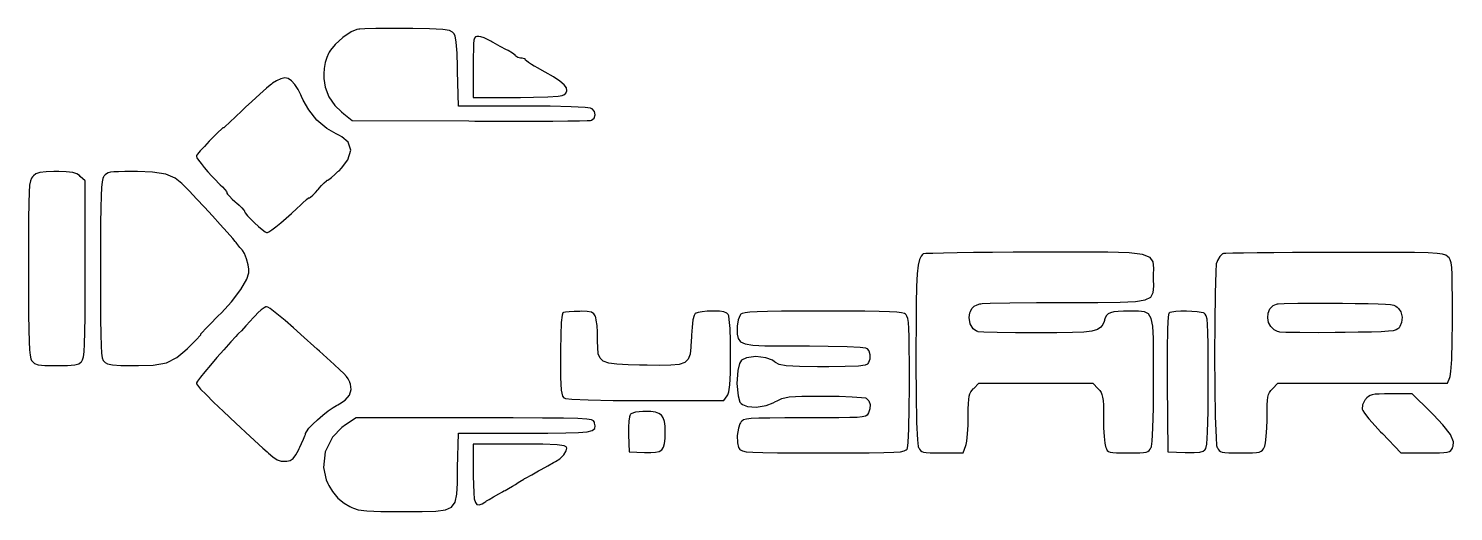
# Model space of a CAD drawing. Extents: x 0.56 to 9.63, y 0.89 to 3.97.
import ezdxf

# ---------------------------------------------------------------- set-up
doc = ezdxf.new("R2010")
doc.units = 0
doc.layers.get('0').update_dxf_attribs({"linetype": 'CONTINUOUS'})

msp = doc.modelspace()

# ---------------------------------------------------------------- linework, layer by layer
at = {"color": 0}
for points in [[(2.65972, 3.96251), (2.64703, 3.96044), (2.61046, 3.94482), (2.55746, 3.91026), (2.50831, 3.86507), (2.47857, 3.82867), (2.47081, 3.81526), (2.46647, 3.80735), (2.45508, 3.7825), (2.44476, 3.74983), (2.43918, 3.71278), (2.4375, 3.67822), (2.4375, 3.66667), (2.43772, 3.64844), (2.44532, 3.59375), (2.46789, 3.53108), (2.50683, 3.47547), (2.54867, 3.43528), (2.56392, 3.42361), (2.61806, 3.38194), (3.36111, 3.37776), (3.39849, 3.37756), (3.51085, 3.37701), (3.65192, 3.37668), (3.78097, 3.37679), (3.89492, 3.37728), (3.99061, 3.3781), (4.06478, 3.37918), (4.11436, 3.38049), (4.13157, 3.38092), (4.13612, 3.38194), (4.14193, 3.38346), (4.15767, 3.39507), (4.16581, 3.41601), (4.1601, 3.43901), (4.14606, 3.45503), (4.14031, 3.45833), (4.13612, 3.46044), (4.10101, 3.46403), (4.01178, 3.46843), (3.87776, 3.47125), (3.74756, 3.47222), (3.70415, 3.47222), (3.29443, 3.47222), (3.2889, 3.69444), (3.28825, 3.72342), (3.28549, 3.81022), (3.28054, 3.88092), (3.27246, 3.91986), (3.26383, 3.93614), (3.25971, 3.94026), (3.25532, 3.94467), (3.23796, 3.95361), (3.19407, 3.96132), (3.11008, 3.96511), (3.00353, 3.96653), (2.96804, 3.96669), (2.94129, 3.96696), (2.86106, 3.96701), (2.76753, 3.96615), (2.6971, 3.96457), (2.66558, 3.96322), (2.65972, 3.96251)], [(3.38889, 3.72222), (3.38889, 3.52778), (3.66114, 3.52778), (3.68901, 3.52778), (3.77279, 3.52881), (3.86404, 3.53162), (3.9285, 3.53603), (3.95557, 3.53961), (3.95975, 3.54167), (3.96463, 3.54443), (3.97792, 3.55544), (3.98546, 3.5709), (3.98182, 3.5886), (3.96664, 3.60889), (3.93951, 3.63222), (3.89996, 3.65907), (3.84754, 3.68983), (3.79844, 3.71647), (3.78196, 3.72499), (3.77599, 3.72797), (3.75851, 3.73779), (3.73953, 3.75), (3.72683, 3.76019), (3.72222, 3.76508), (3.72222, 3.76665), (3.72222, 3.76861), (3.71425, 3.77436), (3.70042, 3.77778), (3.69586, 3.77778), (3.69021, 3.77778), (3.67339, 3.78233), (3.65967, 3.79101), (3.65831, 3.79308), (3.65728, 3.79519), (3.63921, 3.81006), (3.61143, 3.82639), (3.60558, 3.82915), (3.59967, 3.83197), (3.55881, 3.85297), (3.51454, 3.87744), (3.50694, 3.88194), (3.50108, 3.88569), (3.48292, 3.89561), (3.45865, 3.90663), (3.43701, 3.91401), (3.42486, 3.91667), (3.42085, 3.91667), (3.41818, 3.91667), (3.41026, 3.91624), (3.40235, 3.91347), (3.39665, 3.90608), (3.39285, 3.89187), (3.39057, 3.8686), (3.38938, 3.8341), (3.38894, 3.78603), (3.38889, 3.73817), (3.38889, 3.72222)], [(2.10275, 3.61253), (2.09543, 3.60699), (2.07221, 3.5874), (2.02843, 3.54883), (1.97738, 3.50217), (1.93799, 3.46528), (1.92503, 3.45281), (1.91292, 3.44125), (1.87646, 3.40657), (1.83594, 3.3686), (1.80761, 3.34283), (1.79878, 3.33333), (1.79585, 3.33333), (1.79308, 3.33333), (1.78489, 3.32617), (1.76383, 3.30713), (1.73628, 3.27994), (1.70568, 3.24849), (1.67572, 3.21636), (1.6499, 3.18744), (1.63178, 3.16547), (1.625, 3.15701), (1.625, 3.15419), (1.625, 3.15169), (1.62875, 3.14415), (1.63921, 3.12761), (1.65506, 3.10601), (1.67518, 3.08094), (1.69819, 3.05393), (1.72282, 3.02647), (1.74794, 3.00011), (1.766, 2.98221), (1.77225, 2.9764), (1.77696, 2.97194), (1.79069, 2.95796), (1.80572, 2.94135), (1.81575, 2.92839), (1.81944, 2.92275), (1.81944, 2.92085), (1.81944, 2.91872), (1.82379, 2.91233), (1.83572, 2.89828), (1.8534, 2.88064), (1.86947, 2.86589), (1.875, 2.86111), (1.88049, 2.85639), (1.89654, 2.84169), (1.91422, 2.82417), (1.92617, 2.81054), (1.93056, 2.80474), (1.93056, 2.80279), (1.93056, 2.80018), (1.93599, 2.79221), (1.95057, 2.77453), (1.97146, 2.75244), (1.99599, 2.72851), (2.02132, 2.70535), (2.04482, 2.6856), (2.06358, 2.67188), (2.0721, 2.66667), (2.07497, 2.66667), (2.07775, 2.66667), (2.08604, 2.67139), (2.10558, 2.6844), (2.13167, 2.70421), (2.16249, 2.72922), (2.19613, 2.75786), (2.23085, 2.78857), (2.26465, 2.81982), (2.28814, 2.84233), (2.29585, 2.84999), (2.30106, 2.85519), (2.32585, 2.87728), (2.33979, 2.88889), (2.34446, 2.88889), (2.34636, 2.88889), (2.35215, 2.89328), (2.36578, 2.90522), (2.38331, 2.9229), (2.398, 2.93896), (2.40278, 2.94444), (2.4075, 2.94997), (2.42219, 2.96604), (2.43956, 2.98372), (2.45275, 2.99567), (2.45796, 3), (2.45975, 3), (2.46192, 3), (2.46847, 3.00489), (2.48503, 3.01807), (2.50732, 3.03754), (2.52686, 3.05518), (2.53331, 3.06108), (2.54904, 3.07644), (2.58903, 3.13004), (2.60829, 3.19168), (2.59115, 3.24393), (2.55236, 3.27761), (2.53749, 3.28472), (2.51617, 3.29503), (2.45475, 3.331), (2.3915, 3.38297), (2.34039, 3.44803), (2.30469, 3.51144), (2.29443, 3.53331), (2.28922, 3.54449), (2.2724, 3.57742), (2.25157, 3.61094), (2.23107, 3.63433), (2.21007, 3.64794), (2.18756, 3.65218), (2.16276, 3.6474), (2.13476, 3.63411), (2.11046, 3.61828), (2.10275, 3.61253)], [(0.583333, 3.02501), (0.580892, 3.02235), (0.574544, 3.01361), (0.567817, 2.99707), (0.562935, 2.96912), (0.559517, 2.92344), (0.557346, 2.85379), (0.556153, 2.75375), (0.555664, 2.61708), (0.555556, 2.48242), (0.555556, 2.4375), (0.555556, 2.39697), (0.555664, 2.27539), (0.556261, 2.14671), (0.557454, 2.04742), (0.559353, 1.97347), (0.562175, 1.92079), (0.566081, 1.88536), (0.571235, 1.86313), (0.575629, 1.85292), (0.5778, 1.84999), (0.580946, 1.84549), (0.592882, 1.83356), (0.616644, 1.82433), (0.660157, 1.82032), (0.716037, 1.81944), (0.7347, 1.81944), (0.752225, 1.81944), (0.804958, 1.82047), (0.849826, 1.82417), (0.876682, 1.83176), (0.889703, 1.84065), (0.893067, 1.84446), (0.895236, 1.84694), (0.900011, 1.8559), (0.90549, 1.87554), (0.909668, 1.90826), (0.912651, 1.95871), (0.91466, 2.03168), (0.915907, 2.13194), (0.916504, 2.26426), (0.916667, 2.39106), (0.916667, 2.43332), (0.916667, 2.99582), (0.884711, 3.02501), (0.879937, 3.02951), (0.863769, 3.0409), (0.836968, 3.05018), (0.795844, 3.05453), (0.747885, 3.05556), (0.731933, 3.05556), (0.715875, 3.05556), (0.667697, 3.05453), (0.627442, 3.05018), (0.602214, 3.0409), (0.587511, 3.02946), (0.583333, 3.02501)], [(1.03613, 3.02501), (1.03396, 3.02214), (1.02957, 3.01187), (1.02441, 2.98953), (1.02051, 2.95383), (1.01769, 2.90056), (1.01579, 2.82563), (1.01459, 2.72483), (1.014, 2.59407), (1.01389, 2.47038), (1.01389, 2.42914), (1.01389, 2.3851), (1.01394, 2.25293), (1.01443, 2.11729), (1.01557, 2.01671), (1.01752, 1.94553), (1.02056, 1.89817), (1.02501, 1.86903), (1.03103, 1.85254), (1.03662, 1.84506), (1.0389, 1.84304), (1.04297, 1.83925), (1.05838, 1.83117), (1.0906, 1.824), (1.14318, 1.82042), (1.2035, 1.81944), (1.22363, 1.81944), (1.25526, 1.81944), (1.35026, 1.82275), (1.4349, 1.83735), (1.49994, 1.87044), (1.55181, 1.91363), (1.56803, 1.92914), (1.57639, 1.93707), (1.60118, 1.96126), (1.6281, 1.98876), (1.64615, 2.00868), (1.65278, 2.01574), (1.65278, 2.01807), (1.65278, 2.021), (1.66151, 2.02968), (1.68522, 2.05556), (1.72017, 2.0919), (1.75185, 2.12408), (1.76247, 2.13471), (1.7845, 2.15653), (1.84754, 2.22499), (1.90881, 2.30382), (1.94586, 2.37071), (1.95833, 2.41146), (1.95833, 2.42503), (1.95833, 2.43397), (1.95432, 2.46067), (1.94422, 2.49968), (1.93078, 2.53401), (1.92117, 2.55143), (1.91667, 2.55556), (1.91558, 2.55664), (1.90186, 2.57243), (1.88189, 2.59722), (1.87776, 2.60275), (1.87256, 2.60954), (1.85601, 2.62907), (1.82135, 2.66883), (1.7774, 2.71804), (1.72775, 2.77279), (1.676, 2.829), (1.62582, 2.88271), (1.58074, 2.92996), (1.5536, 2.95768), (1.54443, 2.96669), (1.53201, 2.97933), (1.49035, 3.01281), (1.42931, 3.03976), (1.34462, 3.05246), (1.25071, 3.05556), (1.21946, 3.05556), (1.20681, 3.05556), (1.16889, 3.05544), (1.12961, 3.0549), (1.09999, 3.0536), (1.07829, 3.05122), (1.06272, 3.04753), (1.05165, 3.0421), (1.04335, 3.03472), (1.03776, 3.02756), (1.03613, 3.02501)], [(6.25418, 2.53054), (6.25032, 2.52806), (6.24061, 2.51774), (6.22999, 2.49576), (6.22194, 2.45953), (6.2161, 2.40403), (6.21218, 2.32422), (6.20979, 2.21517), (6.20861, 2.07172), (6.20833, 1.93463), (6.20833, 1.88889), (6.20833, 1.82542), (6.20915, 1.63499), (6.21197, 1.45628), (6.21712, 1.34635), (6.22185, 1.3049), (6.22499, 1.29861), (6.22624, 1.29584), (6.23047, 1.2876), (6.23649, 1.27913), (6.24474, 1.273), (6.25678, 1.26877), (6.27419, 1.26611), (6.29861, 1.26465), (6.33165, 1.26405), (6.36415, 1.26389), (6.375, 1.26389), (6.50836, 1.26389), (6.52501, 1.30973), (6.5274, 1.31603), (6.53168, 1.3387), (6.53694, 1.3839), (6.54042, 1.43924), (6.54167, 1.48378), (6.54167, 1.49858), (6.54167, 1.50965), (6.54183, 1.54275), (6.54258, 1.57731), (6.54422, 1.60394), (6.54704, 1.62414), (6.55132, 1.63965), (6.55746, 1.65196), (6.56569, 1.66276), (6.57362, 1.67101), (6.57639, 1.67361), (6.60969, 1.70833), (7.33475, 1.70833), (7.36806, 1.67219), (7.37076, 1.66922), (7.37869, 1.65994), (7.38693, 1.648), (7.39307, 1.63465), (7.39735, 1.61806), (7.40018, 1.59657), (7.40181, 1.56831), (7.40256, 1.53163), (7.40278, 1.49647), (7.40278, 1.48469), (7.40278, 1.46957), (7.40375, 1.42404), (7.40657, 1.36892), (7.41097, 1.32557), (7.41456, 1.3049), (7.41667, 1.30002), (7.41769, 1.29715), (7.42117, 1.28852), (7.42649, 1.27973), (7.43408, 1.27338), (7.44547, 1.26893), (7.46218, 1.26617), (7.48579, 1.2647), (7.51779, 1.26405), (7.54921, 1.26389), (7.55974, 1.26389), (7.57021, 1.26389), (7.60161, 1.26405), (7.63362, 1.26465), (7.65733, 1.26611), (7.67426, 1.26877), (7.68599, 1.273), (7.69407, 1.27913), (7.70008, 1.2876), (7.70426, 1.29584), (7.70557, 1.29861), (7.70833, 1.3049), (7.71283, 1.33838), (7.71804, 1.42156), (7.72114, 1.55057), (7.72222, 1.68349), (7.72222, 1.72775), (7.72222, 1.76568), (7.72228, 1.87944), (7.72108, 1.99149), (7.71664, 2.06993), (7.70692, 2.12067), (7.68994, 2.14979), (7.66363, 2.16314), (7.62597, 2.16683), (7.58772, 2.16667), (7.57497, 2.16667), (7.56396, 2.16667), (7.53093, 2.16624), (7.49599, 2.16461), (7.46892, 2.16135), (7.4484, 2.15608), (7.43332, 2.14844), (7.42242, 2.13797), (7.4145, 2.12429), (7.40961, 2.11139), (7.40831, 2.10693), (7.40653, 2.10069), (7.39953, 2.08242), (7.38618, 2.06353), (7.36404, 2.04958), (7.32915, 2.03976), (7.27729, 2.03342), (7.20438, 2.02983), (7.10639, 2.02821), (7.01096, 2.02778), (6.97917, 2.02778), (6.94488, 2.02778), (6.84218, 2.02854), (6.72515, 2.03043), (6.64068, 2.0331), (6.60553, 2.0351), (6.6014, 2.03614), (6.59358, 2.03842), (6.57292, 2.05436), (6.55399, 2.08615), (6.54725, 2.12517), (6.55154, 2.15608), (6.55556, 2.16525), (6.55761, 2.17036), (6.56575, 2.18479), (6.57894, 2.19846), (6.59711, 2.20768), (6.61589, 2.21278), (6.62224, 2.21386), (6.62918, 2.21496), (6.68143, 2.21696), (6.80518, 2.21963), (6.97532, 2.22151), (7.12403, 2.22222), (7.17361, 2.22222), (7.22185, 2.22222), (7.36664, 2.22206), (7.50836, 2.22304), (7.60656, 2.22743), (7.66928, 2.23768), (7.70426, 2.25612), (7.71951, 2.28494), (7.72282, 2.32661), (7.72222, 2.36919), (7.72222, 2.38336), (7.72222, 2.39746), (7.72336, 2.43961), (7.7194, 2.48074), (7.69922, 2.50917), (7.65175, 2.52713), (7.56581, 2.537), (7.43039, 2.54118), (7.23438, 2.54194), (7.03358, 2.54167), (6.96669, 2.54167), (6.93158, 2.54167), (6.82639, 2.54144), (6.69499, 2.54075), (6.57531, 2.53965), (6.47026, 2.53825), (6.38276, 2.53657), (6.31565, 2.53467), (6.27181, 2.53267), (6.25657, 2.53196), (6.25418, 2.53054)], [(8.1639, 2.53196), (8.16075, 2.53131), (8.14356, 2.51546), (8.12847, 2.48926), (8.12642, 2.48335), (8.12093, 2.46799), (8.11914, 2.4165), (8.1141, 2.27869), (8.11117, 2.09386), (8.1104, 1.88579), (8.11171, 1.67839), (8.11501, 1.4955), (8.12039, 1.36095), (8.12218, 1.31076), (8.12776, 1.29861), (8.12901, 1.29584), (8.13325, 1.2876), (8.13926, 1.27913), (8.14746, 1.273), (8.15935, 1.26877), (8.1766, 1.26611), (8.20079, 1.26465), (8.23351, 1.26405), (8.26563, 1.26389), (8.27636, 1.26389), (8.28717, 1.26389), (8.31961, 1.26405), (8.35254, 1.2647), (8.3769, 1.26628), (8.39426, 1.26915), (8.40636, 1.27371), (8.41482, 1.28033), (8.42144, 1.28944), (8.42626, 1.29839), (8.42779, 1.30138), (8.43018, 1.30697), (8.43446, 1.3272), (8.43972, 1.36898), (8.44319, 1.4235), (8.44444, 1.47151), (8.44444, 1.48753), (8.44444, 1.49903), (8.44461, 1.53353), (8.44536, 1.5695), (8.447, 1.59722), (8.44982, 1.61843), (8.4541, 1.63476), (8.46024, 1.64806), (8.46847, 1.65994), (8.4764, 1.66922), (8.47917, 1.67219), (8.51247, 1.70833), (9.59304, 1.70833), (9.60835, 1.74306), (9.61111, 1.74935), (9.61561, 1.78103), (9.62082, 1.85818), (9.62392, 1.97569), (9.625, 2.095), (9.625, 2.13471), (9.625, 2.16342), (9.62483, 2.24935), (9.62429, 2.33658), (9.62299, 2.40056), (9.62061, 2.44536), (9.61692, 2.4751), (9.61149, 2.49393), (9.60411, 2.50597), (9.59694, 2.51313), (9.59446, 2.51531), (9.59174, 2.51774), (9.58242, 2.5236), (9.5625, 2.52994), (9.5275, 2.53456), (9.47026, 2.53771), (9.38374, 2.53961), (9.26064, 2.54047), (9.09392, 2.54064), (8.93078, 2.54036), (8.87642, 2.54025), (8.84164, 2.54015), (8.73742, 2.53971), (8.60682, 2.53901), (8.48757, 2.53814), (8.3826, 2.53717), (8.29482, 2.53608), (8.22715, 2.53483), (8.18251, 2.53347), (8.16699, 2.53304), (8.1639, 2.53196)], [(1.99306, 2.13053), (1.98665, 2.12364), (1.96756, 2.10281), (1.93918, 2.07206), (1.91135, 2.0421), (1.89344, 2.023), (1.88747, 2.01665), (1.87646, 2.00515), (1.84386, 1.97011), (1.79899, 1.92063), (1.75499, 1.87082), (1.71403, 1.82329), (1.67839, 1.78054), (1.65018, 1.74517), (1.63162, 1.71983), (1.625, 1.71018), (1.625, 1.70692), (1.625, 1.70383), (1.63172, 1.6945), (1.65213, 1.67046), (1.68642, 1.6346), (1.73486, 1.58664), (1.79769, 1.52642), (1.87517, 1.45367), (1.9675, 1.36806), (2.04807, 1.29405), (2.07497, 1.26942), (2.08404, 1.26123), (2.11214, 1.23752), (2.14025, 1.21897), (2.16521, 1.21105), (2.18614, 1.21045), (2.19303, 1.2111), (2.20014, 1.21175), (2.22136, 1.21571), (2.24149, 1.22694), (2.25922, 1.25038), (2.2755, 1.28125), (2.28054, 1.29167), (2.28435, 1.29932), (2.29542, 1.32243), (2.30778, 1.35004), (2.31625, 1.37137), (2.31944, 1.38037), (2.31944, 1.38336), (2.31944, 1.38715), (2.32542, 1.39839), (2.34179, 1.42008), (2.36615, 1.44629), (2.39615, 1.47488), (2.42942, 1.50364), (2.46354, 1.53043), (2.49621, 1.55311), (2.51753, 1.56592), (2.52501, 1.56944), (2.53722, 1.57557), (2.57167, 1.59842), (2.59978, 1.63043), (2.60992, 1.66732), (2.60613, 1.70068), (2.60275, 1.7111), (2.60183, 1.71419), (2.59853, 1.72314), (2.59185, 1.7354), (2.58089, 1.74989), (2.56369, 1.76861), (2.53836, 1.79351), (2.50293, 1.82656), (2.45562, 1.86974), (2.40972, 1.91124), (2.39442, 1.92503), (2.37358, 1.94374), (2.31108, 1.99963), (2.24343, 2.05968), (2.18967, 2.10667), (2.14806, 2.14187), (2.11697, 2.16672), (2.09463, 2.18261), (2.07932, 2.19097), (2.07183, 2.19319), (2.06944, 2.19303), (2.06635, 2.19303), (2.05707, 2.18815), (2.03851, 2.17481), (2.01628, 2.15494), (1.99858, 2.13687), (1.99306, 2.13053)], [(9.27636, 2.18892), (9.28239, 2.18338), (9.29585, 2.16151), (9.30414, 2.12815), (9.301, 2.09321), (9.29118, 2.06819), (9.28614, 2.06108), (9.28444, 2.05886), (9.27849, 2.05279), (9.26682, 2.04639), (9.24756, 2.04161), (9.21718, 2.03803), (9.17215, 2.03549), (9.10894, 2.03358), (9.02403, 2.03207), (8.9414, 2.03093), (8.9139, 2.03054), (8.87896, 2.03006), (8.77408, 2.02929), (8.6531, 2.02957), (8.56386, 2.03136), (8.52533, 2.03336), (8.51942, 2.03472), (8.51172, 2.03618), (8.4899, 2.0466), (8.46832, 2.0676), (8.45464, 2.09467), (8.44911, 2.12468), (8.45182, 2.15457), (8.463, 2.18126), (8.48269, 2.20161), (8.50375, 2.21137), (8.51113, 2.21251), (8.51633, 2.2136), (8.55328, 2.21517), (8.64008, 2.21669), (8.75896, 2.21724), (8.86268, 2.21696), (8.89725, 2.21669), (8.92426, 2.21658), (9.00532, 2.21615), (9.08925, 2.21528), (9.1524, 2.21386), (9.19824, 2.21164), (9.23008, 2.20833), (9.25146, 2.20361), (9.26574, 2.19726), (9.27393, 2.19125), (9.27636, 2.18892)], [(3.96251, 2.15696), (3.95936, 2.15603), (3.95378, 2.1409), (3.94824, 2.09483), (3.94532, 2.01286), (3.94444, 1.91992), (3.94444, 1.88889), (3.94444, 1.85265), (3.94504, 1.74376), (3.94824, 1.66303), (3.95617, 1.62582), (3.96642, 1.61356), (3.97081, 1.61111), (3.97532, 1.60906), (4.01563, 1.60547), (4.12028, 1.60107), (4.28039, 1.59825), (4.43881, 1.59722), (4.49164, 1.59722), (4.98469, 1.59722), (5.00553, 1.62776), (5.00944, 1.63325), (5.0166, 1.65294), (5.02339, 1.6976), (5.02681, 1.77197), (5.02778, 1.85758), (5.02778, 1.88612), (5.02778, 1.90918), (5.02675, 1.97819), (5.02393, 2.05593), (5.01953, 2.11231), (5.01594, 2.1365), (5.01389, 2.14031), (5.01178, 2.1441), (5.00271, 2.15381), (4.98508, 2.16183), (4.95643, 2.16569), (4.92344, 2.16667), (4.91249, 2.16667), (4.90369, 2.16667), (4.87739, 2.16547), (4.84549, 2.16233), (4.82032, 2.15788), (4.80832, 2.15451), (4.80556, 2.15278), (4.80225, 2.15072), (4.79551, 2.13926), (4.78797, 2.11094), (4.78228, 2.06472), (4.77865, 2.01411), (4.77778, 1.99724), (4.77707, 1.9821), (4.77474, 1.93653), (4.76942, 1.89139), (4.75786, 1.8596), (4.73628, 1.83892), (4.70063, 1.8271), (4.64708, 1.82183), (4.57178, 1.82096), (4.49604, 1.82189), (4.47081, 1.82221), (4.44683, 1.82269), (4.375, 1.82437), (4.303, 1.82796), (4.25142, 1.8349), (4.21679, 1.84711), (4.19586, 1.86654), (4.18506, 1.89513), (4.1811, 1.93485), (4.18056, 1.97439), (4.18056, 1.98753), (4.18056, 1.99875), (4.17953, 2.03233), (4.17671, 2.07417), (4.17231, 2.1084), (4.16872, 2.12571), (4.16667, 2.13053), (4.16471, 2.13569), (4.15707, 2.15028), (4.14219, 2.16097), (4.11453, 2.16515), (4.07861, 2.16547), (4.06668, 2.16525), (4.05772, 2.16525), (4.03103, 2.16456), (3.99946, 2.16271), (3.97542, 2.16004), (3.96457, 2.15804), (3.96251, 2.15696)], [(5.09169, 2.14442), (5.08822, 2.14094), (5.07536, 2.11111), (5.06944, 2.07053), (5.06944, 2.05697), (5.06944, 2.04758), (5.07004, 2.01942), (5.07525, 1.99132), (5.09022, 1.97131), (5.12011, 1.95801), (5.17008, 1.95003), (5.24522, 1.94601), (5.35069, 1.94461), (5.45638, 1.94444), (5.49164, 1.94444), (5.53076, 1.94444), (5.64822, 1.94347), (5.77061, 1.94065), (5.85314, 1.93625), (5.88612, 1.93267), (5.89031, 1.93056), (5.89524, 1.92785), (5.90707, 1.91385), (5.91525, 1.88926), (5.91411, 1.86106), (5.90674, 1.83957), (5.90278, 1.83333), (5.90022, 1.82958), (5.88542, 1.82308), (5.84131, 1.81668), (5.75706, 1.81342), (5.65386, 1.8125), (5.61947, 1.8125), (5.58138, 1.8125), (5.46729, 1.81321), (5.3814, 1.81706), (5.33643, 1.82661), (5.31375, 1.83931), (5.30697, 1.84446), (5.29519, 1.85325), (5.25239, 1.86947), (5.18837, 1.87782), (5.12978, 1.86947), (5.09765, 1.85314), (5.09169, 1.84446), (5.08344, 1.83279), (5.07335, 1.78737), (5.06803, 1.70557), (5.07525, 1.6269), (5.0861, 1.58681), (5.09446, 1.57915), (5.10249, 1.572), (5.13514, 1.55985), (5.19114, 1.55561), (5.25358, 1.56592), (5.29981, 1.58247), (5.31392, 1.59028), (5.32362, 1.59571), (5.354, 1.60981), (5.40153, 1.62017), (5.48167, 1.62429), (5.58501, 1.625), (5.61947, 1.625), (5.64437, 1.625), (5.71918, 1.62403), (5.80171, 1.62121), (5.86083, 1.61681), (5.88612, 1.61322), (5.89031, 1.61111), (5.89535, 1.60824), (5.90767, 1.59457), (5.91581, 1.57118), (5.91428, 1.54313), (5.90657, 1.51964), (5.90278, 1.51247), (5.90153, 1.51025), (5.8966, 1.50424), (5.8859, 1.49783), (5.86664, 1.49322), (5.83469, 1.48996), (5.78614, 1.4879), (5.71679, 1.48676), (5.62278, 1.48628), (5.53065, 1.48611), (5.5, 1.48611), (5.46821, 1.48611), (5.37283, 1.48606), (5.27681, 1.48568), (5.20719, 1.48454), (5.15935, 1.48232), (5.12858, 1.47868), (5.11014, 1.47325), (5.09939, 1.46565), (5.09343, 1.45822), (5.09169, 1.45557), (5.08632, 1.44786), (5.07688, 1.42019), (5.07032, 1.37451), (5.07232, 1.32802), (5.07889, 1.29883), (5.08333, 1.29026), (5.08458, 1.28803), (5.08979, 1.28201), (5.10243, 1.27561), (5.12679, 1.271), (5.1684, 1.26774), (5.23281, 1.26568), (5.32553, 1.26454), (5.4521, 1.26405), (5.57656, 1.26389), (5.61806, 1.26389), (5.6595, 1.26389), (5.78401, 1.26405), (5.9106, 1.26454), (6.00331, 1.26568), (6.06771, 1.26774), (6.10932, 1.271), (6.13368, 1.27561), (6.14632, 1.28201), (6.15153, 1.28803), (6.15278, 1.29026), (6.15483, 1.29443), (6.15842, 1.32926), (6.16282, 1.41758), (6.16564, 1.54986), (6.16667, 1.67811), (6.16667, 1.72081), (6.16667, 1.75011), (6.1665, 1.838), (6.1659, 1.93099), (6.16471, 2.00271), (6.16282, 2.0561), (6.16, 2.09407), (6.15608, 2.11947), (6.15093, 2.13531), (6.14643, 2.14258), (6.14442, 2.14442), (6.14247, 2.14654), (6.13465, 2.15099), (6.11649, 2.15614), (6.08604, 2.16004), (6.03956, 2.16288), (5.97331, 2.16476), (5.88346, 2.16596), (5.76633, 2.16656), (5.65511, 2.16667), (5.61806, 2.16667), (5.58094, 2.16667), (5.46972, 2.16656), (5.3526, 2.16596), (5.26275, 2.16476), (5.1965, 2.16288), (5.15001, 2.16004), (5.11957, 2.15614), (5.1014, 2.15099), (5.09358, 2.14654), (5.09169, 2.14442)], [(7.82221, 2.15554), (7.81907, 2.15315), (7.81435, 2.12924), (7.80951, 2.05524), (7.80757, 1.91922), (7.80789, 1.75999), (7.80832, 1.70692), (7.8125, 1.27083), (7.92361, 1.26666), (7.93772, 1.26628), (7.98025, 1.26584), (8.01665, 1.26807), (8.03842, 1.27452), (8.04889, 1.28272), (8.05137, 1.28613), (8.05485, 1.29102), (8.06006, 1.31896), (8.0656, 1.39567), (8.06853, 1.52735), (8.06944, 1.67562), (8.06944, 1.72499), (8.06944, 1.75776), (8.06928, 1.85607), (8.06879, 1.95632), (8.06765, 2.03006), (8.0656, 2.08165), (8.06233, 2.11535), (8.05772, 2.13558), (8.05132, 2.1466), (8.04531, 2.15158), (8.04308, 2.15278), (8.03901, 2.15489), (8.02544, 2.15831), (7.99875, 2.16243), (7.9661, 2.16504), (7.93056, 2.16618), (7.89524, 2.16581), (7.86333, 2.16396), (7.83794, 2.16054), (7.82568, 2.15756), (7.82221, 2.15554)], [(9.07221, 1.60417), (9.06765, 1.59864), (9.0536, 1.57032), (9.05137, 1.54269), (9.05279, 1.53749), (9.05382, 1.53336), (9.06511, 1.51622), (9.09304, 1.48058), (9.13243, 1.4356), (9.16721, 1.39828), (9.17914, 1.38612), (9.29719, 1.26389), (9.45415, 1.26389), (9.46669, 1.26389), (9.50444, 1.26405), (9.54297, 1.26465), (9.5715, 1.26606), (9.59185, 1.26861), (9.60568, 1.27268), (9.6149, 1.27854), (9.62121, 1.28662), (9.62522, 1.29454), (9.62642, 1.2972), (9.63026, 1.30545), (9.63217, 1.33464), (9.61317, 1.38059), (9.56506, 1.44217), (9.50429, 1.50586), (9.48335, 1.52636), (9.36947, 1.63889), (9.23469, 1.63889), (9.22401, 1.63889), (9.19206, 1.63878), (9.1589, 1.63818), (9.13374, 1.63672), (9.1149, 1.63406), (9.10092, 1.62983), (9.09017, 1.62369), (9.08111, 1.61524), (9.07433, 1.60704), (9.07221, 1.60417)], [(2.57497, 1.44168), (2.55181, 1.42611), (2.49251, 1.36437), (2.44476, 1.27121), (2.43397, 1.17019), (2.45101, 1.09245), (2.46251, 1.06944), (2.46918, 1.05588), (2.4924, 1.01666), (2.52588, 0.975206), (2.56581, 0.942329), (2.60249, 0.921061), (2.61529, 0.915256), (2.62489, 0.911133), (2.65517, 0.901801), (2.71056, 0.893935), (2.80063, 0.890517), (2.90847, 0.890136), (2.94444, 0.8903), (2.97396, 0.8903), (3.06267, 0.890136), (3.14979, 0.892144), (3.21061, 0.900228), (3.24994, 0.918294), (3.27262, 0.950196), (3.28347, 0.999892), (3.28728, 1.07123), (3.28842, 1.14388), (3.2889, 1.16808), (3.29443, 1.38889), (3.71528, 1.38889), (3.75256, 1.38889), (3.86442, 1.38917), (3.97749, 1.3904), (4.05914, 1.39328), (4.11404, 1.39865), (4.14686, 1.40707), (4.16233, 1.41938), (4.16504, 1.43625), (4.1614, 1.45296), (4.15972, 1.45833), (4.15896, 1.46078), (4.15517, 1.4675), (4.14208, 1.47439), (4.11171, 1.47933), (4.05533, 1.48264), (3.96425, 1.48465), (3.82981, 1.48568), (3.64324, 1.48606), (3.45768, 1.48611), (3.39583, 1.48611), (2.64165, 1.48611), (2.57497, 1.44168)], [(4.39031, 1.50836), (4.38758, 1.50532), (4.38325, 1.49268), (4.37879, 1.46511), (4.37696, 1.42692), (4.37728, 1.39111), (4.37776, 1.37918), (4.38194, 1.27083), (4.47917, 1.26666), (4.48904, 1.26622), (4.51872, 1.26568), (4.54958, 1.26752), (4.57275, 1.27327), (4.58942, 1.28391), (4.60047, 1.30046), (4.6071, 1.32395), (4.61025, 1.35541), (4.61111, 1.38574), (4.61111, 1.39583), (4.61111, 1.40517), (4.60997, 1.43306), (4.60618, 1.46278), (4.59885, 1.48583), (4.58729, 1.50299), (4.57075, 1.51497), (4.54839, 1.52262), (4.51953, 1.52664), (4.49235, 1.52778), (4.48335, 1.52778), (4.46789, 1.52778), (4.42165, 1.52279), (4.39268, 1.5115), (4.39031, 1.50836)], [(3.38889, 1.13194), (3.38889, 1.11458), (3.38938, 1.0625), (3.39128, 1.00944), (3.39524, 0.971354), (3.40192, 0.946724), (3.41183, 0.934136), (3.42578, 0.932183), (3.44428, 0.939344), (3.46224, 0.95025), (3.46804, 0.954156), (3.47314, 0.957574), (3.48899, 0.967339), (3.51785, 0.984375), (3.55063, 1.00298), (3.57508, 1.01649), (3.58333, 1.02083), (3.59088, 1.02463), (3.61333, 1.03646), (3.63906, 1.05089), (3.65771, 1.06245), (3.66558, 1.06809), (3.66667, 1.06944), (3.66769, 1.07086), (3.68419, 1.08214), (3.70969, 1.0969), (3.71528, 1.09999), (3.72114, 1.10281), (3.76129, 1.12381), (3.80485, 1.14827), (3.8125, 1.15278), (3.8201, 1.15733), (3.86247, 1.1811), (3.89931, 1.20139), (3.90419, 1.20416), (3.91336, 1.20888), (3.93918, 1.22656), (3.96544, 1.25195), (3.98053, 1.27702), (3.98351, 1.29389), (3.98193, 1.29861), (3.98019, 1.30235), (3.96647, 1.30952), (3.92188, 1.31581), (3.83192, 1.31874), (3.71837, 1.31944), (3.68056, 1.31944), (3.38889, 1.31944), (3.38889, 1.13194)]]:
    msp.add_lwpolyline(points, close=True, dxfattribs=at)

doc.saveas('drawing.dxf')
